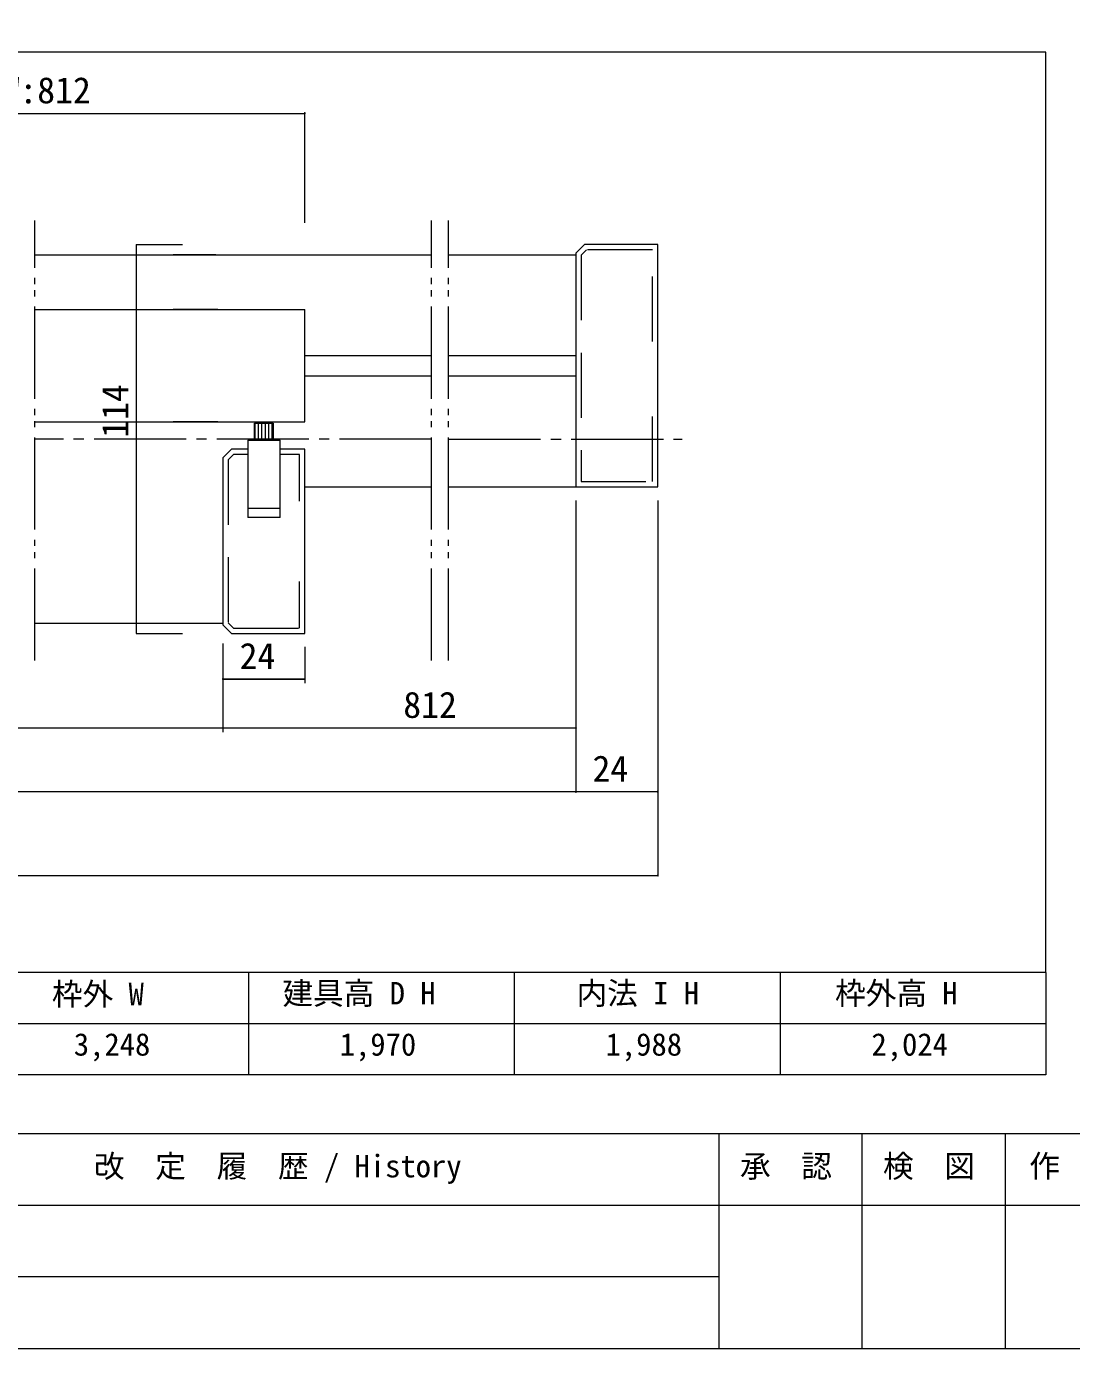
# Model space of a CAD drawing. Units: millimetres on the paper, enlarged 10 times, with parts at other scales. Extents: x -1985 to 2015, y -1370 to 1400.
# Drawn here: x -602 to 420, y -1370 to -78 of the extents above; entities that cross this region are included whole.
import ezdxf
from ezdxf.enums import TextEntityAlignment as Align

# ---------------------------------------------------------------- set-up
doc = ezdxf.new("R2010")
doc.units = ezdxf.units.MM
doc.header["$LTSCALE"] = 10
for name, pattern in [('CHAIN2', [12, 9, -1, 1, -1]), ('DOUBLE_CHAIN2', [12.8, 9, -1, 0.6, -0.6, 0.6, -1]), ('USER2', [9.525, 6.35, -3.175])]:
    doc.linetypes.add(name, pattern=pattern)
doc.layers.add('1-1_0', color=7, linetype='Continuous', lineweight=20)
doc.layers.add('2-0', color=7, linetype='Continuous', lineweight=20)
doc.styles.add('ＭＳ ゴシック', font='')
doc.styles.get('ＭＳ ゴシック').set_extended_font_data('MS Gothic')

msp = doc.modelspace()

# ---------------------------------------------------------------- linework, layer by layer
at = {"layer": '1-1_0'}
for p, q in [((395, -102.5), (-1935, -102.5)), ((395, -102.5), (-1935, -102.5)), ((395, -1002.5), (395, -102.5)), ((395, -1002.5), (-1935, -1002.5)), ((395, -1002.5), (-1935, -1002.5)), ((-385, -1002.5), (-385, -1102.5)), ((-125, -1002.5), (-125, -1102.5)), ((135, -1002.5), (135, -1102.5)), ((395, -1002.5), (395, -1102.5)), ((395, -1052.5), (-1935, -1052.5)), ((395, -1102.5), (-1935, -1102.5)), ((2015, -1160), (-1985, -1160)), ((75, -1160), (75, -1370)), ((215, -1160), (215, -1370)), ((355, -1160), (355, -1370)), ((2015, -1230), (-1175, -1230)), ((75, -1300), (-1175, -1300))]:
    msp.add_line(p, q, dxfattribs=at)
msp.add_lwpolyline([(-1985, -1370), (2015, -1370), (2015, 1400), (-1985, 1400)], close=True, dxfattribs=at)
at = {"layer": '2-0', "color": 4, "lineweight": 9}
for p, q in [((-770, -162.45), (-329.82, -162.45)), ((-329.82, -269.63), (-329.82, -162.45)), ((-494.76, -290.82), (-494.76, -670.82)), ((-494.76, -290.82), (-449.3, -290.82)), ((-64.69, -540.82), (-64.69, -767.42)), ((-64.69, -540.82), (-64.69, -825.61)), ((-64.69, -540.82), (-64.69, -825.61)), ((15.31, -540.82), (15.31, -829.78)), ((15.31, -540.82), (15.31, -907.62)), ((-494.76, -670.82), (-449.3, -670.82)), ((-409.82, -680.82), (-409.82, -767.42)), ((-409.82, -680.82), (-409.82, -767.42)), ((-329.82, -684.15), (-329.82, -719.67)), ((-329.82, -684.15), (-329.82, -719.67)), ((-409.82, -715.51), (-329.82, -715.51)), ((-330.34, -715.51), (-409.3, -715.51)), ((-329.82, -763.26), (-64.69, -763.26)), ((-64.69, -825.61), (-1475.31, -825.61)), ((15.31, -825.61), (-64.69, -825.61)), ((-833.33, -907.62), (15.31, -907.62))]:
    msp.add_line(p, q, dxfattribs=at)
at = {"layer": '2-0', "linetype": 'DOUBLE_CHAIN2'}
for p, q in [((-593.67, -697.39), (-593.67, -267.28)), ((-205.84, -697.39), (-205.84, -267.28)), ((-189.18, -697.39), (-189.18, -267.28))]:
    msp.add_line(p, q, dxfattribs=at)
at = {"layer": '2-0'}
for p, q in [((-64.69, -299.15), (-56.35, -290.82)), ((-593.67, -300.82), (-205.84, -300.82)), ((-416.9, -300.82), (-458.56, -300.82)), ((-189.18, -300.82), (-64.69, -300.82)), ((-593.67, -354.15), (-453.87, -354.15)), ((-593.67, -354.15), (-329.82, -354.15)), ((-414.82, -354.15), (-458.56, -354.15)), ((-416.9, -354.15), (-458.56, -354.15)), ((-329.82, -464.15), (-329.82, -354.15)), ((-329.82, -399.15), (-205.84, -399.15)), ((-189.18, -399.15), (-64.69, -399.15)), ((-329.82, -419.15), (-205.84, -419.15)), ((-189.18, -419.15), (-64.69, -419.15)), ((-593.67, -464.15), (-329.82, -464.15)), ((-414.82, -464.15), (-458.56, -464.15)), ((-414.82, -464.15), (-458.56, -464.15)), ((-378.31, -480.82), (-378.31, -465.25)), ((-374.98, -480.82), (-374.98, -465.25)), ((-371.65, -480.82), (-371.65, -465.25)), ((-368.31, -480.82), (-368.31, -465.25)), ((-364.98, -480.82), (-364.98, -465.25)), ((-361.65, -480.82), (-361.65, -465.25)), ((-409.82, -499.15), (-401.49, -490.82)), ((-385.65, -490.82), (-401.49, -490.82)), ((-385.65, -490.82), (-401.49, -490.82)), ((-385.65, -482.05), (-385.65, -548.71)), ((-385.65, -482.05), (-353.99, -482.05)), ((-385.65, -490.82), (-385.65, -557.48)), ((-353.99, -548.71), (-353.99, -482.05)), ((-353.99, -557.48), (-353.99, -490.82)), ((-329.82, -490.82), (-353.99, -490.82)), ((-329.82, -670.82), (-329.82, -490.82)), ((-409.82, -499.15), (-409.82, -662.48)), ((-329.82, -527.48), (-205.84, -527.48)), ((-189.18, -527.48), (-64.69, -527.48)), ((-353.99, -548.71), (-385.65, -548.71)), ((-353.99, -557.48), (-385.65, -557.48)), ((-593.67, -660.82), (-409.82, -660.82)), ((-409.82, -662.48), (-401.49, -670.82)), ((-401.49, -670.82), (-329.82, -670.82))]:
    msp.add_line(p, q, dxfattribs=at)
at = {"layer": '2-0', "color": 4, "linetype": 'CHAIN2', "lineweight": 9}
for p, q in [((-205.84, -480.82), (-593.67, -480.82)), ((-189.18, -480.82), (39.23, -480.82))]:
    msp.add_line(p, q, dxfattribs=at)
at = {"layer": '2-0', "linetype": 'USER2'}
for p, q in [((-334.82, -495.82), (-353.99, -495.82)), ((-334.82, -541.48), (-334.82, -495.82))]:
    msp.add_line(p, q, dxfattribs=at)
for points in [[(10.31, -385.48), (10.31, -295.82), (-54.28, -295.82), (-59.69, -301.22), (-59.69, -522.48), (10.31, -522.48), (10.31, -432.82)], [(-385.65, -495.82), (-399.42, -495.82), (-404.82, -501.22), (-404.82, -660.41), (-399.42, -665.82), (-334.82, -665.82), (-334.82, -620.15)]]:
    msp.add_lwpolyline(points, dxfattribs=at)
at = {"layer": '2-0'}
for points in [[(15.31, -527.48), (15.31, -290.82), (-56.35, -290.82)], [(-64.69, -299.15), (-64.69, -527.48), (15.31, -527.48)], [(-378.88, -482.05), (-378.88, -465.25), (-360.77, -465.25), (-360.77, -482.05)]]:
    msp.add_lwpolyline(points, dxfattribs=at)
at = {"layer": '2-0', "color": 4, "lineweight": 9}
msp.add_lwpolyline([(-1130.18, -763.26), (-409.82, -763.26), (-329.82, -763.26)], dxfattribs=at)
for centre, start, end in [((-329.82, -162.45), 0, 180), ((-329.82, -162.45), 180, 0), ((-409.82, -715.51), 0, 180), ((-409.82, -715.51), 0, 180), ((-409.82, -715.51), 180, 0), ((-409.82, -715.51), 180, 0), ((-329.82, -715.51), 0, 180), ((-329.82, -715.51), 0, 180), ((-329.82, -715.51), 180, 0), ((-329.82, -715.51), 180, 0), ((-64.69, -763.26), 0, 180), ((-64.69, -763.26), 180, 0), ((-64.69, -825.61), 0, 180), ((-64.69, -825.61), 0, 180), ((-64.69, -825.61), 180, 0), ((-64.69, -825.61), 180, 0), ((15.31, -825.61), 0, 180), ((15.31, -825.61), 180, 0), ((15.31, -907.62), 0, 180), ((15.31, -907.62), 180, 0)]:
    msp.add_arc(centre, 0.521, start, end, dxfattribs=at)

# ---------------------------------------------------------------- texts
at = {"layer": '1-1_0', "style": 'ＭＳ ゴシック'}
for s, p in [('枠外 W', (-577.08, -1041.02)), ('建具高 D H', (-351.7, -1040.24)), ('内法 I H', (-64.13, -1040.24)), ('枠外高 H', (188.69, -1040.24)), ('3,248', (-555.67, -1090.25)), ('1,970', (-295.67, -1090.25)), ('1,988', (-35.67, -1090.25)), ('2,024', (224.33, -1090.25)), ('改\u3000定\u3000履\u3000歴 / History', (-536.02, -1209.21)), ('承\u3000認', (95.74, -1209.21)), ('検\u3000図', (235.6, -1209.21)), ('作\u3000成', (378.67, -1209.21))]:
    msp.add_text(s, height=21.99, dxfattribs=at).set_placement(p, align=Align.BOTTOM_LEFT)
at = {"layer": '2-0', "style": 'ＭＳ ゴシック'}
for s, p in [('DW:812', (-643.79, -160.37)), ('24', (-393.54, -713.42)), ('812', (-233.47, -761.17)), ('24', (-48.41, -823.53))]:
    msp.add_text(s, height=25.66, dxfattribs=at).set_placement(p, align=Align.BOTTOM_LEFT)
msp.add_text('114', height=25.66, rotation=90, dxfattribs=at).set_placement((-494.76, -479.61), align=Align.BOTTOM_LEFT)

doc.saveas('drawing.dxf')
